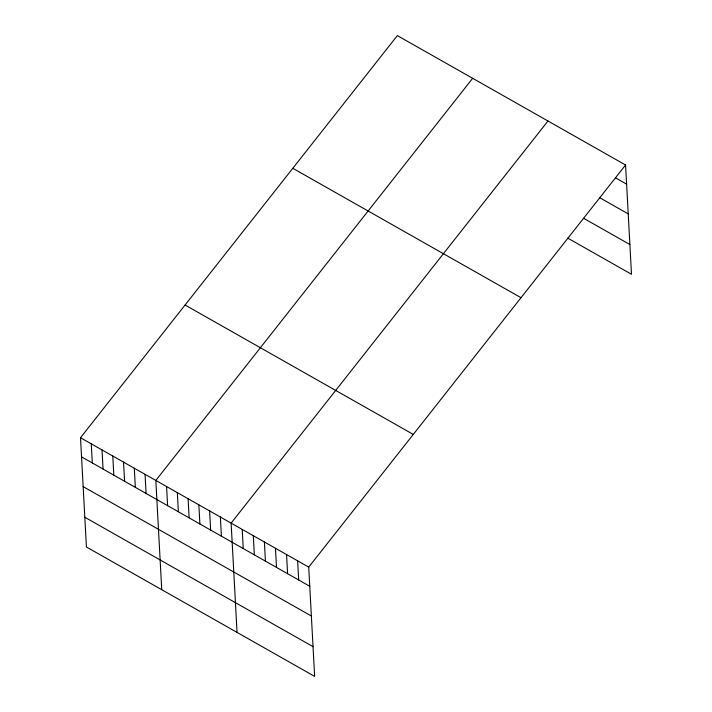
<?xml version="1.0" encoding="UTF-8"?>
<svg xmlns="http://www.w3.org/2000/svg" width="712" height="712" viewBox="0 0 712 712"><rect width="100%" height="100%" fill="white"/><g stroke="black" fill="none" stroke-linecap="round" stroke-linejoin="round"><path stroke-width="1.07" d="M625.572 165.006L308.723 567.126L314.642 676.4L86.428 546.994L80.509 437.729L397.358 35.6L625.572 165.006L631.491 274.271L567.758 238.137M472.67 78.302L155.821 480.431L161.74 589.696M547.982 121.004L231.124 523.133L237.043 632.407M615.524 177.849L626.613 184.141M599.584 197.642L628.224 213.885M583.698 218.344L629.88 244.528M292.801 168.299L521.015 297.705M185.067 305.021L413.28 434.427M80.509 437.729L308.723 567.126M81.542 456.864L309.756 586.261M83.153 486.608L311.367 616.005M84.817 517.25L313.031 646.656M297.634 560.842L298.675 579.977M286.553 554.559L287.586 573.694M275.464 548.276L276.505 567.411M264.383 541.983L265.416 561.118M253.294 535.7L254.335 554.835M242.213 529.417L243.246 548.552M220.373 517.028L221.405 536.163M209.613 510.931L210.645 530.066M198.853 504.835L199.885 523.961M188.093 498.729L189.134 517.864M177.333 492.633L178.374 511.768M166.572 486.527L167.614 505.662M145.061 474.326L146.094 493.461M134.301 468.229L135.333 487.364M123.541 462.124L124.582 481.259M112.781 456.027L113.822 475.162M102.021 449.931L103.062 469.057M91.269 443.825L92.302 462.96"/></g></svg>
